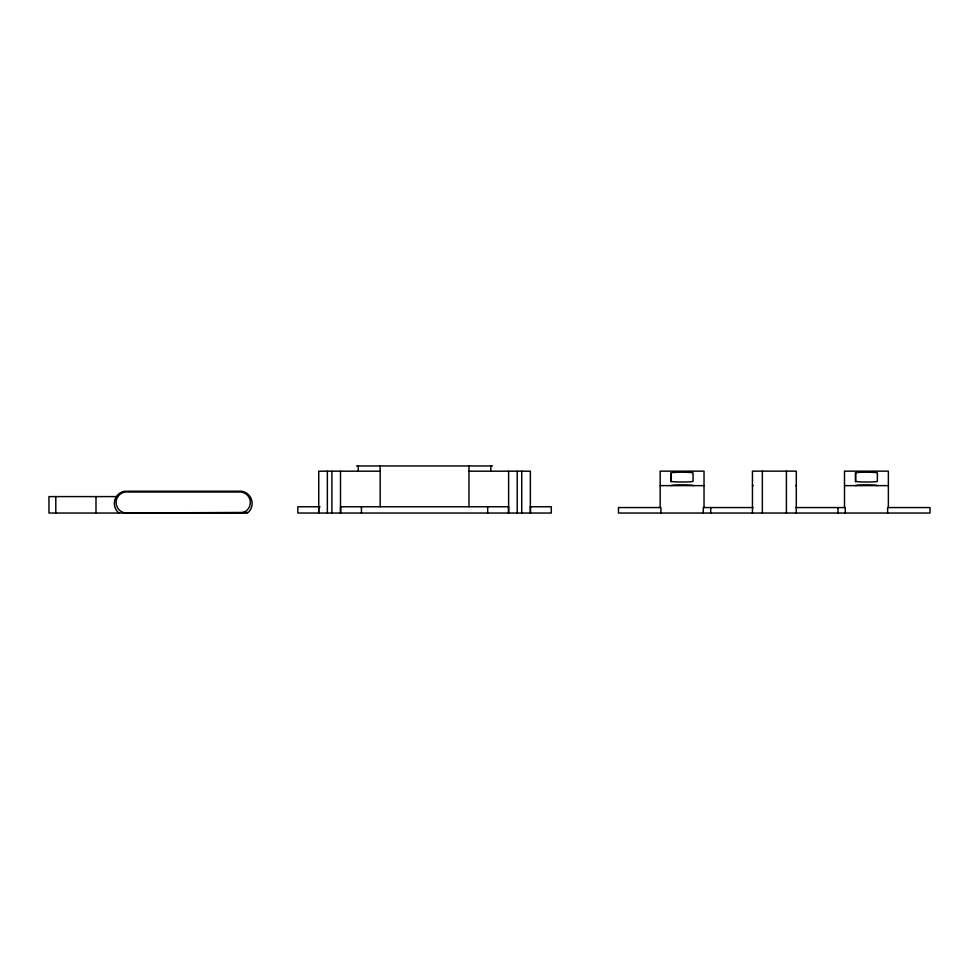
<?xml version="1.0" encoding="UTF-8"?>
<svg xmlns="http://www.w3.org/2000/svg" width="979" height="979" viewBox="0 0 979 979"><rect width="100%" height="100%" fill="white"/><g stroke="black" fill="none" stroke-linecap="round" stroke-linejoin="round"><path stroke-width="1.47" d="M671.215 472.857L671.215 481.374A10.965 0.722 0 0 0 682.779 482.011A10.965 0.722 0 0 0 693.059 481.289L693.059 472.955A10.965 0.722 0 0 0 682.779 472.221A10.965 0.722 0 0 0 671.202 472.857L671.215 481.79M855.56 472.857L855.56 481.374A10.965 0.722 0 0 0 867.113 482.011A10.965 0.722 0 0 0 877.392 481.289L877.392 472.955A10.965 0.722 0 0 0 867.113 472.221A10.965 0.722 0 0 0 855.548 472.857L855.56 481.79M240.051 513.008L242.437 512.702A10.549 10.549 0 0 0 250.171 500.514A10.549 10.549 0 0 0 238.484 492.021L125.312 492.021A10.549 10.549 0 0 0 116.097 503.022A10.549 10.549 0 0 0 126.401 513.033L248.25 512.433A12.335 12.335 0 0 0 238.264 491.213L125.092 491.213A12.335 12.335 0 0 0 117.137 495.582L115.485 498.201A12.335 12.335 0 0 0 118.202 512.433L118.985 513.033M671.129 485.633L671.508 485.449A10.965 0.722 0 0 1 683.526 484.911A10.965 0.722 0 0 1 693.059 485.633M855.475 485.633L855.842 485.449A10.965 0.722 0 0 1 867.859 484.911A10.965 0.722 0 0 1 877.392 485.633M247.467 513.008L48.95 513.033L48.95 496.598L117.713 496.598M356.564 465.967L492.559 465.967M380.158 471.193L318.762 471.193L318.762 513.033M468.978 471.193L530.361 471.193L530.361 513.033M660.176 485.633L704.023 485.633M752.447 485.633L753.194 485.633M795.548 485.633L796.294 485.633M844.51 485.633L888.357 485.633M320.072 506.767L297.824 506.767L297.824 513.033L551.299 513.033L551.299 506.767L530.361 506.767M340.508 506.767L508.627 506.767M753.194 507.563L703.265 507.563L703.265 513.033M795.548 507.563L845.256 507.563L845.256 513.033M888.357 507.563L888.357 471.144L844.51 471.144L844.51 507.563M887.61 513.033L887.61 507.563L930.05 507.563L930.05 513.033L618.471 513.033L618.471 507.563L660.923 507.563L660.923 513.033M837.987 507.563L837.987 513.033M796.294 513.033L796.294 471.144L752.447 471.144L752.447 513.033M786.394 471.144L786.394 513.033M762.347 471.144L762.347 513.033M710.742 507.563L710.742 513.033M704.023 507.563L704.023 471.144L660.176 471.144L660.176 507.563M530.447 506.767L530.447 513.033M521.758 471.193L521.758 513.033M517.218 471.193L517.218 513.033M508.627 471.193L508.627 513.033M508.529 506.767L508.529 513.033M490.846 465.967L490.846 471.193M487.677 506.767L487.677 513.033M468.978 465.967L468.978 506.767M380.158 465.967L380.158 506.767M361.447 506.767L361.447 513.033M358.277 465.967L358.277 471.193M340.594 506.767L340.594 513.033M340.508 471.193L340.508 513.033M331.905 471.193L331.905 513.033M327.365 471.193L327.365 513.033M318.677 506.767L318.677 513.033M95.991 496.598L95.991 513.033M55.803 496.598L55.803 513.033"/></g></svg>
